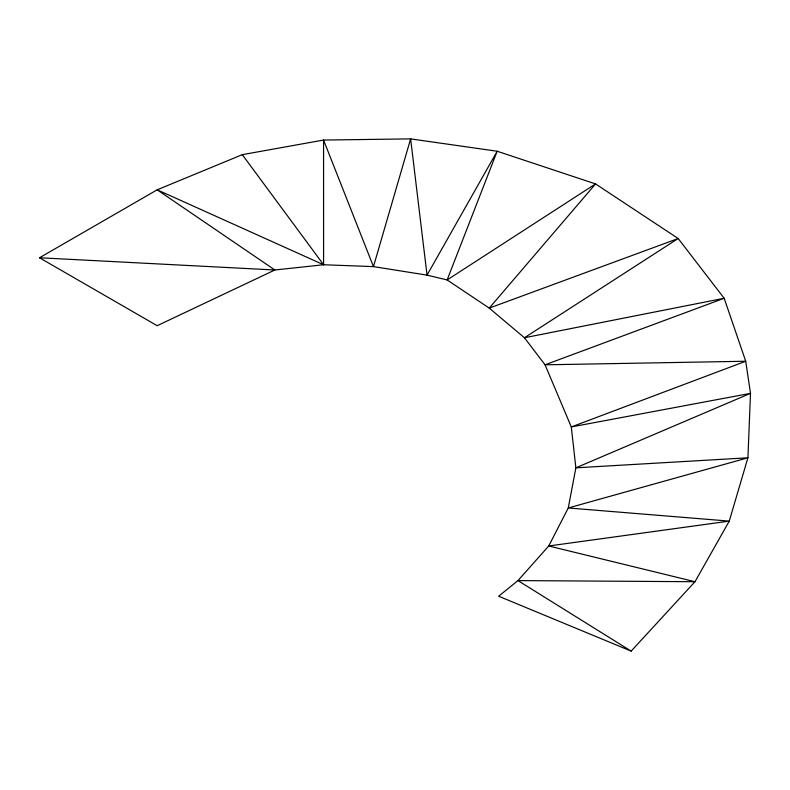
<?xml version="1.0" encoding="UTF-8"?>
<svg xmlns="http://www.w3.org/2000/svg" width="790" height="790" viewBox="0 0 790 790"><rect width="100%" height="100%" fill="white"/><g stroke="black" fill="none" stroke-linecap="round" stroke-linejoin="round"><path stroke-width="1.19" d="M631.161 651.118L694.993 581.717L729.259 521.114L747.923 457.785L750.5 393.351L745.721 361.247L724.163 298.265L678.176 238.521L595.561 183.922L497.177 151.236L410.632 138.882L323.564 140.057L242.293 154.662L157.18 189.817L39.5 257.767L157.18 325.707L274.861 269.992L323.584 264.749L373.463 266.615L427.044 275.127L447.13 279.946L489.247 308.11L524.432 337.755L545.07 364.812L571.298 426.956L575.87 467.828L568.267 507.97L548.734 545.989L517.954 580.591L498.658 596.233L631.161 651.118L517.954 580.591L694.993 581.717L548.734 545.989L729.259 521.114L568.267 507.97L747.923 457.785L575.87 467.828L750.5 393.351L571.298 426.956L745.721 361.247L545.07 364.812L724.163 298.265L524.432 337.755L678.176 238.521L489.247 308.11L595.561 183.922L447.13 279.946L497.177 151.236L427.044 275.127L410.632 138.882L373.463 266.615L323.564 140.057L323.584 264.749L157.18 189.817L274.861 269.992L39.5 257.767M242.293 154.662L323.584 264.749"/></g></svg>
